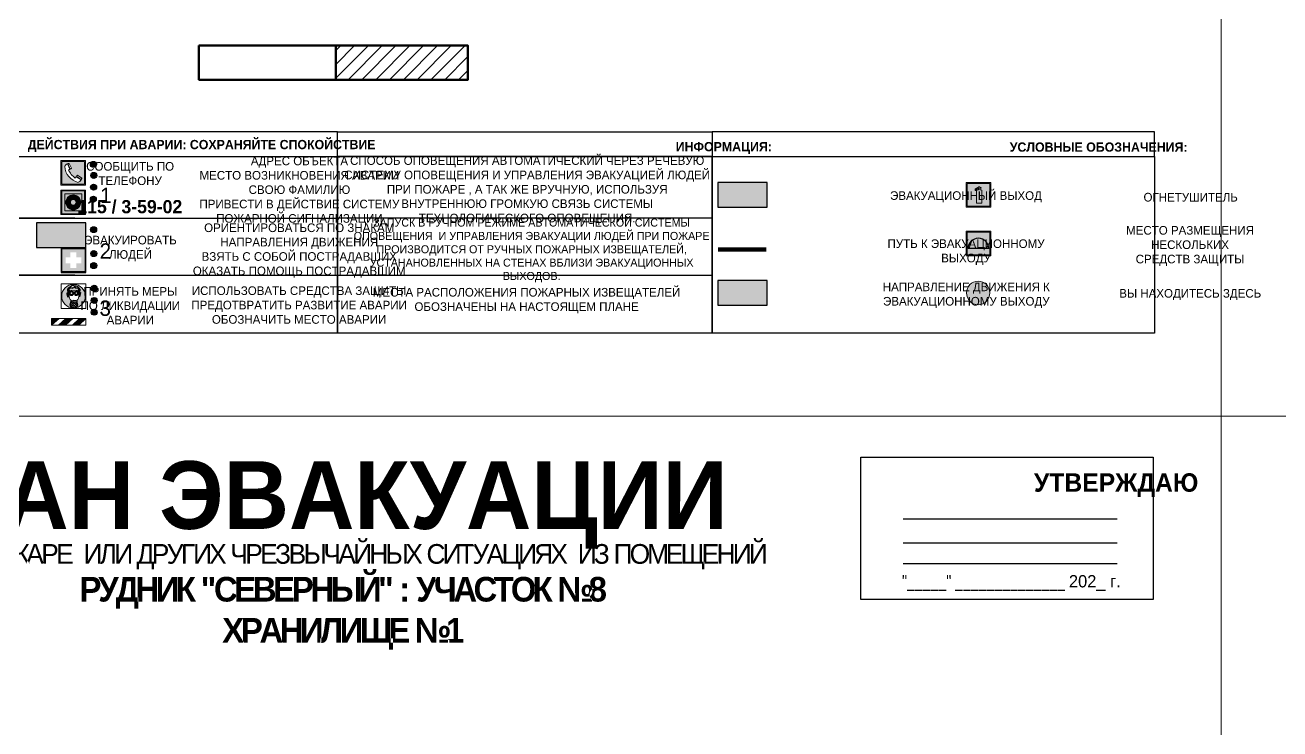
# Model space of a CAD drawing. Header units: millimetres. Extents: x 13114 to 67229, y 22859 to 38520.
# Drawn here: x 17329.4 to 17737.2, y 35847.8 to 36076.3 of the extents above; entities that cross this region are included whole.
import ezdxf

# ---------------------------------------------------------------- set-up
doc = ezdxf.new("R2010")
doc.units = ezdxf.units.MM
doc.layers.add('План_Штампы', color=7, linetype='Continuous')
doc.styles.add('обычный', font='arial.ttf')

# ---------------------------------------------------------------- blocks, each defined once
blk = doc.blocks.new('A$C38D26F80')
h = blk.add_hatch(color=5)
h.dxf.hatch_style = 1
h.paths.add_polyline_path([(-8.77, -4.48, 1), (-0.19, -4.48, 1)])
h.paths.add_polyline_path([(-6.75, -3.58), (-6.75, -3.31), (-6.62, -3.22), (-6.5, -3.22), (-6.42, -3.3), (-6.39, -3.28), (-6.59, -2.23), (-6.59, -2.01), (-6.38, -1.58), (-4.76, -0.4), (-4.13, -0.79, -0.362848), (-2.1, -2.1, -0.201049), (-2.17, -2.48, 0.085434), (-2.26, -3.13), (-1.9, -3.16), (-2.25, -4.7), (-2.4, -4.59), (-2.43, -4.34), (-2.36, -4.34), (-2.14, -3.34), (-2.47, -3.42), (-2.58, -1.95), (-2.77, -1.58), (-3.58, -1.52), (-3.92, -1.26), (-5.05, -1.73), (-4.87, -1.39), (-5.41, -1.6), (-5.41, -1.46), (-6.13, -1.87), (-6.18, -3.5), (-6.56, -3.47), (-6.37, -4.59), (-6.16, -4.43), (-6.16, -4.66), (-6.36, -4.79), (-6.37, -4.8), (-6.51, -4.76)], flags=16)
h.paths.add_polyline_path([(-6.51, -4.76), (-6.36, -4.79), (-6.37, -4.8)], flags=0)
h.paths.add_polyline_path([(-5.92, -2.34, 0.089508), (-2.67, -2.35), (-2.48, -3.88, -0.268602), (-3.4, -6.18, 0.262449), (-5.2, -6.18, -0.268602), (-6.11, -3.88)], flags=16)
edge = h.paths.add_edge_path(flags=16)
edge.add_ellipse((-5.19, -3.41), major_axis=(0, 0.842), ratio=0.848992, start_angle=0, end_angle=360)
edge = h.paths.add_edge_path(flags=0)
edge.add_ellipse((-5.19, -3.39), major_axis=(0, 0.665), ratio=0.853798, start_angle=0, end_angle=360)
edge = h.paths.add_edge_path(flags=0)
edge.add_ellipse((-5.19, -3.4), major_axis=(0, 0.528), ratio=0.864094, start_angle=0, end_angle=360)
edge = h.paths.add_edge_path(flags=16)
edge.add_ellipse((-3.47, -3.4), major_axis=(0, 0.842), ratio=0.848992, start_angle=0, end_angle=360)
h.paths.add_polyline_path([(-3.13, -6.45), (-3.13, -6.84, 0.383174), (-5.57, -6.85), (-5.57, -6.49, -0.369952)], flags=16)
edge = h.paths.add_edge_path(flags=0)
edge.add_ellipse((-3.47, -3.39), major_axis=(0, 0.665), ratio=0.853798, start_angle=0, end_angle=360)
edge = h.paths.add_edge_path(flags=0)
edge.add_ellipse((-3.47, -3.4), major_axis=(0, 0.528), ratio=0.864094, start_angle=0, end_angle=360)
edge = h.paths.add_edge_path(flags=16)
edge.add_ellipse((-4.34, -7.57), major_axis=(-1.48, 0), ratio=0.744955, start_angle=0, end_angle=360)
h.paths.add_polyline_path([(-5.01, -6.85, -1), (-5.15, -6.85, -1)], flags=0)
h.paths.add_polyline_path([(-5.33, -7.14, -1), (-5.47, -7.14, -1)], flags=0)
h.paths.add_polyline_path([(-4.61, -6.71, -1), (-4.74, -6.71, -1)], flags=16)
h.paths.add_polyline_path([(-5.43, -7.51, -1), (-5.57, -7.51, -1)], flags=0)
h.paths.add_polyline_path([(-4.26, -6.67, -1), (-4.4, -6.67, -1)], flags=16)
h.paths.add_polyline_path([(-4.74, -7.14, -1), (-4.88, -7.14, -1)], flags=0)
h.paths.add_polyline_path([(-4.93, -7.43, -1), (-5.07, -7.43, -1)], flags=0)
h.paths.add_polyline_path([(-4.41, -7.07, -1), (-4.54, -7.07, -1)], flags=0)
h.paths.add_polyline_path([(-5.33, -7.87, -1), (-5.46, -7.87, -1)], flags=0)
h.paths.add_polyline_path([(-3.8, -6.71, -1), (-3.94, -6.71, -1)], flags=16)
h.paths.add_polyline_path([(-4.85, -7.78, -1), (-4.98, -7.78, -1)], flags=0)
h.paths.add_polyline_path([(-3.96, -7.14, -1), (-4.1, -7.14, -1)], flags=0)
h.paths.add_polyline_path([(-4.33, -7.53, -1), (-4.47, -7.53, -1)], flags=0)
h.paths.add_polyline_path([(-5.09, -8.12, -1), (-5.23, -8.12, -1)], flags=0)
h.paths.add_polyline_path([(-3.5, -6.94, -1), (-3.64, -6.94, -1)], flags=0)
h.paths.add_polyline_path([(-4.54, -7.97, -1), (-4.68, -7.97, -1)], flags=0)
h.paths.add_polyline_path([(-3.66, -7.39, -1), (-3.8, -7.39, -1)], flags=0)
h.paths.add_polyline_path([(-4.73, -8.35, -1), (-4.86, -8.35, -1)], flags=0)
h.paths.add_polyline_path([(-4.09, -7.96, -1), (-4.23, -7.96, -1)], flags=0)
h.paths.add_polyline_path([(-3.77, -7.74, -1), (-3.91, -7.74, -1)], flags=0)
h.paths.add_polyline_path([(-3.22, -7.27, -1), (-3.35, -7.27, -1)], flags=0)
h.paths.add_polyline_path([(-4.34, -8.4, -1), (-4.47, -8.4, -1)], flags=0)
h.paths.add_polyline_path([(-3.16, -7.61, -1), (-3.3, -7.61, -1)], flags=0)
h.paths.add_polyline_path([(-3.9, -8.35, -1), (-4.04, -8.35, -1)], flags=0)
h.paths.add_polyline_path([(-3.32, -7.91, -1), (-3.46, -7.91, -1)], flags=0)
h.paths.add_polyline_path([(-3.55, -8.23, -1), (-3.69, -8.23, -1)], flags=0)
at = {"color": 5, "lineweight": 5}
for p, q in [((-4.48, 0), (-8.96, 0)), ((-8.96, 0), (-8.96, -4.48)), ((-4.48, 0), (0, 0)), ((0, 0), (0, -4.48)), ((-8.96, -8.96), (-8.96, -4.48)), ((-6.75, -3.31), (-6.62, -3.22)), ((-6.75, -3.58), (-6.75, -3.31)), ((-6.51, -4.76), (-6.75, -3.58)), ((-6.62, -3.22), (-6.5, -3.22)), ((-6.59, -2.01), (-6.38, -1.58)), ((-6.59, -2.23), (-6.59, -2.01)), ((-6.39, -3.28), (-6.59, -2.23)), ((-6.18, -3.5), (-6.56, -3.47)), ((-6.56, -3.47), (-6.37, -4.59)), ((-6.5, -3.22), (-6.42, -3.3)), ((-6.42, -3.3), (-6.39, -3.28)), ((-6.38, -1.58), (-4.76, -0.4)), ((-6.37, -4.59), (-6.16, -4.43)), ((-6.13, -1.87), (-6.18, -3.5)), ((-6.16, -4.43), (-6.16, -4.66)), ((-5.41, -1.46), (-6.13, -1.87)), ((-5.92, -2.34), (-6.11, -3.88)), ((-4.87, -1.39), (-5.41, -1.6)), ((-5.41, -1.6), (-5.41, -1.46)), ((-3.92, -1.26), (-5.05, -1.73)), ((-5.05, -1.73), (-4.87, -1.39)), ((-4.76, -0.4), (-4.13, -0.79)), ((-3.58, -1.52), (-3.92, -1.26)), ((-2.77, -1.58), (-3.58, -1.52)), ((-2.58, -1.95), (-2.77, -1.58)), ((-2.67, -2.34), (-2.48, -3.88)), ((-2.47, -3.42), (-2.58, -1.95)), ((-2.14, -3.34), (-2.47, -3.42)), ((-2.43, -4.34), (-2.4, -4.59)), ((-2.43, -4.34), (-2.36, -4.34)), ((-2.36, -4.34), (-2.14, -3.34)), ((-1.9, -3.16), (-2.26, -3.13)), ((-2.25, -4.7), (-1.9, -3.16)), ((0, -8.96), (0, -4.48)), ((-4.48, -8.96), (-8.96, -8.96)), ((-6.37, -4.8), (-6.51, -4.76)), ((-6.16, -4.66), (-6.37, -4.8)), ((-5.57, -6.49), (-5.57, -6.85)), ((-4.48, -8.96), (0, -8.96)), ((-3.13, -6.45), (-3.13, -6.84)), ((-2.4, -4.59), (-2.25, -4.7))]:
    blk.add_line(p, q, dxfattribs=at)
at = {"color": 5}
for p, q in [((-6.75, -3.31), (-6.62, -3.22)), ((-6.75, -3.58), (-6.75, -3.31)), ((-6.51, -4.76), (-6.75, -3.58)), ((-6.62, -3.22), (-6.5, -3.22)), ((-6.59, -2.01), (-6.38, -1.58)), ((-6.59, -2.23), (-6.59, -2.01)), ((-6.39, -3.28), (-6.59, -2.23)), ((-6.18, -3.5), (-6.56, -3.47)), ((-6.56, -3.47), (-6.37, -4.59)), ((-6.5, -3.22), (-6.42, -3.3)), ((-6.42, -3.3), (-6.39, -3.28)), ((-6.38, -1.58), (-4.76, -0.4)), ((-6.37, -4.59), (-6.16, -4.43)), ((-6.13, -1.87), (-6.18, -3.5)), ((-6.16, -4.43), (-6.16, -4.66)), ((-5.41, -1.46), (-6.13, -1.87)), ((-4.87, -1.39), (-5.41, -1.6)), ((-5.41, -1.6), (-5.41, -1.46)), ((-3.92, -1.26), (-5.05, -1.73)), ((-5.05, -1.73), (-4.87, -1.39)), ((-4.76, -0.4), (-4.13, -0.79)), ((-3.58, -1.52), (-3.92, -1.26)), ((-2.77, -1.58), (-3.58, -1.52)), ((-2.58, -1.95), (-2.77, -1.58)), ((-2.47, -3.42), (-2.58, -1.95)), ((-2.14, -3.34), (-2.47, -3.42)), ((-2.4, -4.59), (-2.43, -4.34)), ((-2.43, -4.34), (-2.36, -4.34)), ((-2.36, -4.34), (-2.14, -3.34)), ((-2.26, -3.13), (-1.9, -3.16)), ((-1.9, -3.16), (-2.25, -4.7)), ((-6.37, -4.8), (-6.51, -4.76)), ((-6.36, -4.79), (-6.51, -4.76)), ((-6.16, -4.66), (-6.37, -4.8)), ((-6.16, -4.66), (-6.36, -4.79)), ((-2.25, -4.7), (-2.4, -4.59))]:
    blk.add_line(p, q, dxfattribs=at)
at = {"color": 5, "lineweight": 5}
for centre, radius in [((-4.48, -4.48), 4.29), ((-5.5, -7.51), 0.0678), ((-5.4, -7.14), 0.0678), ((-5.4, -7.87), 0.0678), ((-5.16, -8.12), 0.0678), ((-5.08, -6.85), 0.0678), ((-5, -7.43), 0.0678), ((-4.91, -7.78), 0.0678), ((-4.81, -7.14), 0.0678), ((-4.79, -8.35), 0.0678), ((-4.67, -6.71), 0.0678), ((-4.61, -7.97), 0.0678), ((-4.47, -7.07), 0.0678), ((-4.4, -7.53), 0.0678), ((-4.4, -8.4), 0.0678), ((-4.33, -6.67), 0.0678), ((-4.16, -7.96), 0.0678), ((-4.03, -7.14), 0.0678), ((-3.97, -8.35), 0.0678), ((-3.87, -6.71), 0.0678), ((-3.84, -7.74), 0.0678), ((-3.73, -7.39), 0.0678), ((-3.62, -8.23), 0.0678), ((-3.57, -6.94), 0.0678), ((-3.39, -7.91), 0.0678), ((-3.28, -7.27), 0.0678), ((-3.23, -7.61), 0.0678)]:
    blk.add_circle(centre, radius, dxfattribs=at)
for centre, radius, start, end in [((-3.66, -4.24), 2.47, 171.573, 231.7124), ((-4.28, 6.66), 9.15, 259.6987, 280.1569), ((-4.93, -4.24), 2.47, 308.2876, 8.427), ((-0.47, -3.05), 1.79, 161.5846, 182.4584), ((-2.6, -2.2), 0.513, 326.4781, 11.7739), ((-4.33, -7.88), 1.87, 50.358, 131.5662), ((-4.34, -8.2), 1.82, 48.4943, 132.3565), ((-4.3, -7.78), 1.83, 60.5889, 119.4111)]:
    blk.add_arc(centre, radius, start, end, dxfattribs=at)
at = {"color": 5}
for centre, radius, start, end in [((-3.89, -2.66), 1.88, 17.387, 97.1599), ((-0.35, -3.07), 1.91, 162.2553, 181.7878), ((-2.6, -2.2), 0.511, 326.3906, 11.8614)]:
    blk.add_arc(centre, radius, start, end, dxfattribs=at)
at = {"color": 5, "lineweight": 5}
for centre, major_axis, ratio in [((-5.19, -3.41), (0, 0.842), 0.848992), ((-5.19, -3.39), (0, 0.665), 0.853798), ((-5.19, -3.4), (0, 0.528), 0.864094), ((-3.47, -3.4), (0, 0.842), 0.848992), ((-3.47, -3.39), (0, 0.665), 0.853798), ((-3.47, -3.4), (0, 0.528), 0.864094), ((-4.34, -7.57), (-1.48, 0), 0.744955)]:
    blk.add_ellipse(centre, major_axis=major_axis, ratio=ratio, dxfattribs=at)
blk = doc.blocks.new('A$C47DD6509')
at = {"lineweight": 5}
for points in [[(-8.69, 0), (-11.19, 0), (-11.19, -2.22)], [(-4.22, 0), (-6.45, 0), (-8.91, -2.22), (-6.61, -2.22)], [(0, 0), (-2.09, 0), (-4.36, -2.22), (-2.29, -2.22)]]:
    blk.add_hatch(color=242, dxfattribs=at).paths.add_polyline_path(points)
at = {"color": 242, "lineweight": 5}
for p, q in [((-11.19, -2.22), (-8.69, 0)), ((-11.19, -2.22), (-11.19, 0)), ((-11.19, 0), (-8.69, 0)), ((-11.19, 0), (0, 0)), ((-8.91, -2.22), (-6.45, 0)), ((-6.61, -2.22), (-4.22, 0)), ((-4.36, -2.22), (-2.09, 0)), ((-2.29, -2.22), (0, 0)), ((0, 0), (0, -2.22)), ((0, -2.22), (-11.19, -2.22))]:
    blk.add_line(p, q, dxfattribs=at)
blk = doc.blocks.new('A$C32E8229D')
at = {"true_color": 0xffffff}
blk.add_hatch(color=7, dxfattribs=at).paths.add_polyline_path([(0, 0), (0, -8), (16, -8), (16, 0)])
h = blk.add_hatch(color=126)
h.paths.add_polyline_path([(0.2, -0.2), (15.8, -0.2), (15.8, -7.8), (0.2, -7.8)])
h.paths.add_polyline_path([(13.49, -2.05), (12.08, -2.05), (11.37, -2.63, 0.162397), (11.29, -2.84), (11.29, -3.63), (10.35, -3.63), (10.35, -4.05), (11.68, -4.05), (11.68, -3.48), (12.26, -4.28), (11.29, -5.1), (11.29, -6.78), (11.85, -6.78), (11.85, -5.44), (12.8, -4.64), (12.8, -5.94), (14.46, -5.94), (14.46, -5.39), (13.45, -5.39), (13.45, -3.97), (12.46, -2.59), (13.15, -2.59), (13.69, -3.34), (14.18, -3)], flags=16)
h.paths.add_polyline_path([(10.74, -1.82, 1), (11.8, -1.82, 1)], flags=16)
h.paths.add_polyline_path([(9.39, -3.59), (5.99, -3.59), (6.56, -3.03), (5.91, -3.03), (5.1, -3.83), (5.91, -4.64), (6.56, -4.64), (5.99, -4.09), (9.39, -4.09)], flags=16)
h.paths.add_polyline_path([(4.29, -1.08), (1.72, -1.08), (1.72, -6.6), (4.29, -6.6)], flags=16)
at = {"color": 126}
blk.add_lwpolyline([(16, -8), (0, -8), (0, 0), (16, 0)], close=True, dxfattribs=at)
blk = doc.blocks.new('A$C18900ED3')
h = blk.add_hatch(color=126)
h.paths.add_polyline_path([(-0.18, -0.18), (-7.02, -0.18), (-7.02, -7.02), (-0.18, -7.02)])
h.paths.add_polyline_path([(-5.89, -4.46), (-5.89, -2.77), (-4.46, -2.77), (-4.46, -1.31), (-2.77, -1.31), (-2.77, -2.77), (-1.33, -2.77), (-1.33, -4.46), (-2.77, -4.46), (-2.77, -5.89), (-4.46, -5.89), (-4.46, -4.46)], flags=16)
at = {"color": 126}
for p, q in [((-7.2, 0), (-7.2, -7.2)), ((0, 0), (-7.2, 0)), ((0, -7.2), (0, 0)), ((-7.02, -7.02), (-7.02, -0.18)), ((-7.02, -0.18), (-0.18, -0.18)), ((-0.18, -0.18), (-0.18, -7.02)), ((-7.2, -7.2), (0, -7.2)), ((-0.18, -7.02), (-7.02, -7.02))]:
    blk.add_line(p, q, dxfattribs=at)
blk = doc.blocks.new('A$C456E1F9C')
at = {"lineweight": 5}
h = blk.add_hatch(color=242, dxfattribs=at)
h.paths.add_polyline_path([(0.51, -1.47), (0.51, -13.26), (12.29, -13.26), (12.29, -1.47)])
h.paths.add_polyline_path([(5.42, -4.95, -0.254479), (4.78, -5.4), (3.52, -2.53, -0.209735), (4.23, -2.4)], flags=16)
h.paths.add_polyline_path([(8.53, -8.6), (10.87, -10.17), (10.54, -10.76), (8.03, -9.13, -0.192251)], flags=16)
h.paths.add_polyline_path([(4.61, -5.49, 0.005518), (3.87, -5.72, 0.128647), (7.49, -10.01, 0.00809), (7.83, -9.33), (10.47, -10.97, -0.16736), (8.99, -12.25, -0.327862), (1.95, -3.95, -0.166952), (3.36, -2.62)], flags=16)
at = {"color": 242, "lineweight": 5}
for p, q in [((0, -13.77), (0, -0.97)), ((12.8, -0.97), (0, -0.97)), ((4.61, -5.49), (3.36, -2.62)), ((3.52, -2.53), (4.78, -5.4)), ((4.23, -2.4), (5.42, -4.95)), ((12.8, -13.77), (12.8, -0.97)), ((7.83, -9.33), (10.47, -10.97)), ((8.03, -9.13), (10.54, -10.76)), ((10.81, -10.12), (8.53, -8.6)), ((10.54, -10.76), (10.8, -10.3)), ((10.8, -10.3), (10.81, -10.12)), ((0, -13.77), (12.8, -13.77))]:
    blk.add_line(p, q, dxfattribs=at)
blk.add_lwpolyline([(0.51, -1.47), (12.29, -1.47), (12.29, -13.26), (0.51, -13.26)], close=True, dxfattribs=at)
for centre, radius, start, end in [((4.59, -5.34), 2.99, 114.28453, 152.19739), ((11.12, -3.31), 9.19, 183.99153, 256.60086), ((4.02, -3.27), 0.891, 76.32839, 123.70924), ((14.98, -39.1), 35.17, 107.14873, 108.41345), ((13.86, -0.94), 11.08, 205.55365, 234.87622), ((4.68, -4.59), 0.824, 276.9621, 334.07228), ((-13.31, 0.8), 23.44, 332.54871, 334.40268), ((8.94, -9.5), 0.989, 114.40924, 157.93883), ((7.87, -9.46), 3, 291.92908, 329.9329)]:
    blk.add_arc(centre, radius, start, end, dxfattribs=at)
blk = doc.blocks.new('A$C54414219')
at = {"true_color": 0xffffff}
h = blk.add_hatch(color=7, dxfattribs=at)
h.paths.add_polyline_path([(2.39, -9.45), (2.39, -18.3), (11.23, -18.3), (11.23, -9.45)], flags=0)
h.paths.add_polyline_path([(10.71, -13.87, -1), (2.92, -13.87, -1)], flags=0)
h.paths.add_polyline_path([(8.3, -13.87, -1), (5.33, -13.87, -1)], flags=0)
h.paths.add_polyline_path([(0.41, -7.47), (0.41, -20.27), (13.21, -20.27), (13.21, -7.47)])
h.paths.add_polyline_path([(0.92, -19.77), (12.71, -19.77), (12.71, -7.98), (0.92, -7.98)], flags=16)
h.paths.add_polyline_path([(11.23, -9.45), (11.23, -18.3), (2.39, -18.3), (2.39, -9.45)], flags=0)
at = {"lineweight": 5}
h = blk.add_hatch(color=242, dxfattribs=at)
h.paths.add_polyline_path([(12.71, -7.98), (0.92, -7.98), (0.92, -19.77), (12.71, -19.77)])
h.paths.add_polyline_path([(11.23, -18.3), (2.39, -18.3), (2.39, -9.45), (11.23, -9.45)], flags=16)
h.paths.add_polyline_path([(10.71, -13.87, -1), (2.92, -13.87, -1)], flags=0)
h.paths.add_polyline_path([(8.3, -13.87, -1), (5.33, -13.87, -1)], flags=0)
at = {"true_color": 0xffffff}
h = blk.add_hatch(color=7, dxfattribs=at)
h.paths.add_polyline_path([(2.39, -9.45), (2.39, -18.3), (11.23, -18.3), (11.23, -9.45)])
h.paths.add_polyline_path([(10.71, -13.87, -1), (2.92, -13.87, -1)], flags=16)
h.paths.add_polyline_path([(8.3, -13.87, -1), (5.33, -13.87, -1)], flags=0)
at = {"lineweight": 5}
h = blk.add_hatch(color=242, dxfattribs=at)
h.paths.add_polyline_path([(2.92, -13.87, 1), (10.71, -13.87, 1)])
h.paths.add_polyline_path([(8.3, -13.87, -1), (5.33, -13.87, -1)], flags=16)
at = {"color": 242, "lineweight": 5}
for p, q in [((0.41, -20.27), (0.41, -7.47)), ((0.41, -7.47), (13.21, -7.47)), ((0.41, -7.47), (13.21, -7.47)), ((13.21, -20.27), (13.21, -7.47)), ((0.41, -20.27), (13.21, -20.27))]:
    blk.add_line(p, q, dxfattribs=at)
for points in [[(0.92, -7.98), (12.71, -7.98), (12.71, -19.77), (0.92, -19.77)], [(2.39, -9.45), (11.23, -9.45), (11.23, -18.3), (2.39, -18.3)]]:
    blk.add_lwpolyline(points, close=True, dxfattribs=at)
for radius in [3.89, 1.49]:
    blk.add_circle((6.81, -13.87), radius, dxfattribs=at)
blk = doc.blocks.new('A$C1E1F2D43')
at = {"true_color": 0xffffff}
blk.add_hatch(color=7, dxfattribs=at).paths.add_polyline_path([(8, 0), (0, 0), (0, -8), (8, -8)])
h = blk.add_hatch(color=242)
h.paths.add_polyline_path([(0.32, -0.32), (0.32, -7.68), (7.68, -7.68), (7.68, -0.32)])
h.paths.add_polyline_path([(7.35, -5.71), (0.65, -5.71, -1)], flags=16)
at = {"color": 242, "lineweight": 5}
for p, q in [((0, 0), (8, 0)), ((0, -8), (0, 0)), ((0, 0), (8, 0)), ((8, -8), (8, 0)), ((0, -8), (8, -8))]:
    blk.add_line(p, q, dxfattribs=at)
at = {"color": 242}
blk.add_line((7.35, -5.71), (0.65, -5.71), dxfattribs=at)
at = {"color": 242, "lineweight": 5}
blk.add_lwpolyline([(0.32, -0.32), (7.68, -0.32), (7.68, -7.68), (0.32, -7.68)], close=True, dxfattribs=at)
at = {"color": 242}
blk.add_arc((4, -5.71), 3.35, 0, 180, dxfattribs=at)
blk = doc.blocks.new('A$C7B8C2D5B')
at = {"lineweight": 0}
h = blk.add_hatch(color=5, dxfattribs=at)
h.dxf.hatch_style = 1
h.paths.add_polyline_path([(1.4, -3.02, 1), (-2.11, -3.02, 1)])
at = {"color": 5, "lineweight": 0}
blk.add_circle((-0.36, -3.02), 1.75, dxfattribs=at)
blk = doc.blocks.new('A$C7B4425F7')
at = {"true_color": 0xffffff}
blk.add_hatch(color=7, dxfattribs=at).paths.add_polyline_path([(0, 0), (-16, 0), (-16, -8), (0, -8)])
h = blk.add_hatch(color=126)
h.paths.add_polyline_path([(-0.2, -0.2), (-15.8, -0.2), (-15.8, -7.8), (-0.2, -7.8)])
h.paths.add_polyline_path([(-11.76, -2.03), (-11.76, -3.66), (-11.17, -3.66, -0.568275), (-11.17, -6.18), (-12.58, -6.18), (-12.58, -2.03)], flags=16)
h.paths.add_polyline_path([(-13.33, -4.12, -0.495768), (-13.59, -6.18), (-15.03, -6.18), (-15.03, -2.03), (-13.59, -2.03, -0.487973)], flags=16)
h.paths.add_polyline_path([(-10.25, -2.03), (-9.48, -2.03), (-9.48, -6.18), (-10.25, -6.18)], flags=16)
h.paths.add_polyline_path([(-13.84, -3.69), (-14.24, -3.69), (-14.24, -3.03), (-13.9, -3.03, -0.692621)], flags=0)
h.paths.add_polyline_path([(-9.15, -2.03), (-8.4, -2.03), (-8.04, -3.07), (-7.68, -2.03), (-6.93, -2.03), (-7.64, -4.1), (-6.93, -6.18), (-7.68, -6.18), (-8.04, -5.14), (-8.4, -6.18), (-9.15, -6.18), (-8.44, -4.1)], flags=16)
h.paths.add_polyline_path([(-11.76, -4.46), (-11.42, -4.46, -0.692621), (-11.36, -5.12), (-11.76, -5.12)], flags=0)
h.paths.add_polyline_path([(-13.9, -5.2), (-14.24, -5.2), (-14.24, -4.55), (-13.84, -4.55, -0.708038)], flags=0)
edge = h.paths.add_edge_path(flags=16)
edge.add_ellipse((-5.51, -4.08), major_axis=(0, 2.05), ratio=0.586184, start_angle=0, end_angle=360)
edge = h.paths.add_edge_path(flags=0)
edge.add_ellipse((-5.51, -4.08), major_axis=(0, 1.14), ratio=0.454828, start_angle=0, end_angle=360)
h.paths.add_polyline_path([(-4.13, -4.96, 0.377264), (-3.48, -4.52, 0.0555), (-3.16, -2.03), (-1.66, -2.03), (-1.66, -4.96), (-0.96, -4.96), (-0.96, -7.01), (-1.75, -7.01), (-1.75, -6.18), (-3.3, -6.18), (-3.3, -7.02), (-4.13, -7.02)], flags=16)
h.paths.add_polyline_path([(-2.73, -2.91), (-2.28, -2.91), (-2.28, -4.96), (-3.05, -4.96, 0.079136)], flags=0)
at = {"color": 126}
blk.add_lwpolyline([(-16, -8), (0, -8), (0, 0), (-16, 0)], close=True, dxfattribs=at)
blk = doc.blocks.new('A$C3AD82952')
at = {"true_color": 0xf5f5ff}
h = blk.add_hatch(color=7, dxfattribs=at)
h.dxf.hatch_style = 1
h.paths.add_polyline_path([(8.21, 8.73, 0.414214), (7.89, 9.05), (7.22, 9.05), (7.22, 9.92), (7.59, 9.92, 1), (7.57, 10.36), (7.22, 10.36), (7.22, 10.6), (6.43, 10.6), (6.43, 10.36), (6.01, 10.36), (4.74, 9.59), (4.74, 8.69), (4.98, 8.73), (4.98, 9.26), (6.12, 9.91), (6.43, 9.91), (6.43, 9.05), (5.76, 9.05, 0.414214), (5.44, 8.73), (5.44, 2.2), (8.21, 2.2)], flags=0)
h.paths.add_polyline_path([(12.8, 12.8), (0, 12.8), (0, 0), (12.8, 0)])
h.paths.add_polyline_path([(0.51, 12.29), (12.29, 12.29), (12.29, 0.51), (0.51, 0.51)], flags=16)
h.paths.add_polyline_path([(4.74, 9.59), (6.01, 10.36), (6.43, 10.36), (6.43, 10.6), (7.22, 10.6), (7.22, 10.36), (7.59, 10.36, -0.94586), (7.59, 9.92), (7.22, 9.92), (7.22, 9.05), (7.89, 9.05, -0.414214), (8.21, 8.73), (8.21, 2.2), (5.44, 2.2), (5.44, 8.73, -0.414214), (5.76, 9.05), (6.43, 9.05), (6.43, 9.91), (6.12, 9.91), (4.98, 9.26), (4.98, 8.73), (4.74, 8.69)], flags=0)
h = blk.add_hatch(color=242)
h.dxf.hatch_style = 1
h.paths.add_polyline_path([(12.29, 12.29), (0.51, 12.29), (0.51, 0.51), (12.29, 0.51)])
h.paths.add_polyline_path([(4.74, 8.69), (4.74, 9.59), (6.01, 10.36), (6.43, 10.36), (6.43, 10.6), (7.22, 10.6), (7.22, 10.36), (7.59, 10.36, -0.94586), (7.59, 9.92), (7.22, 9.92), (7.22, 9.05), (7.89, 9.05, -0.414214), (8.21, 8.73), (8.21, 2.2), (5.44, 2.2), (5.44, 8.73, -0.414214), (5.76, 9.05), (6.43, 9.05), (6.43, 9.91), (6.12, 9.91), (4.98, 9.26), (4.98, 8.73)], flags=16)
h = blk.add_hatch(color=7, dxfattribs=at)
h.dxf.hatch_style = 1
h.paths.add_polyline_path([(8.21, 8.73, 0.414214), (7.89, 9.05), (7.22, 9.05), (7.22, 9.92), (7.59, 9.92, 1), (7.57, 10.36), (7.22, 10.36), (7.22, 10.6), (6.43, 10.6), (6.43, 10.36), (6.01, 10.36), (4.74, 9.59), (4.74, 8.69), (4.98, 8.73), (4.98, 9.26), (6.12, 9.91), (6.43, 9.91), (6.43, 9.05), (5.76, 9.05, 0.414214), (5.44, 8.73), (5.44, 2.2), (8.21, 2.2)])
at = {"color": 242, "lineweight": 5}
for p, q in [((0, 0), (0, 12.8)), ((0, 12.8), (12.8, 12.8)), ((6.01, 10.36), (4.74, 9.59)), ((4.74, 9.59), (4.74, 8.69)), ((4.74, 8.69), (4.98, 8.73)), ((4.98, 9.26), (6.12, 9.91)), ((4.98, 8.73), (4.98, 9.26)), ((5.44, 2.2), (5.44, 8.73)), ((5.76, 9.05), (6.43, 9.05)), ((6.01, 10.36), (6.43, 10.36)), ((6.12, 9.91), (6.43, 9.91)), ((7.22, 10.6), (6.43, 10.6)), ((6.43, 10.6), (6.43, 10.36)), ((6.43, 9.91), (6.43, 9.05)), ((7.22, 10.36), (7.22, 10.6)), ((7.59, 10.36), (7.22, 10.36)), ((7.22, 9.05), (7.22, 9.92)), ((7.59, 9.92), (7.22, 9.92)), ((7.89, 9.05), (7.22, 9.05)), ((8.21, 2.2), (8.21, 8.73)), ((12.8, 0), (12.8, 12.8)), ((0, 0), (12.8, 0)), ((5.44, 2.2), (8.21, 2.2))]:
    blk.add_line(p, q, dxfattribs=at)
blk.add_lwpolyline([(0.51, 12.29), (12.29, 12.29), (12.29, 0.51), (0.51, 0.51)], close=True, dxfattribs=at)
for centre, radius, start, end in [((5.76, 8.73), 0.32, 90, 180), ((7.58, 10.14), 0.223, 273.18746, 86.81254), ((7.89, 8.73), 0.32, 0, 90)]:
    blk.add_arc(centre, radius, start, end, dxfattribs=at)

msp = doc.modelspace()

# ---------------------------------------------------------------- hatches: boundary and pattern name
h = msp.add_hatch()
h.set_pattern_fill('ANSI31', color=256)
h.set_pattern_definition([(45, (-12491.1226, 24502.1856), (-2.24506403, 2.24506403), [])])
h.paths.add_polyline_path([(17430.36, 36069.65), (17430.36, 36058.57), (17473.33, 36058.57), (17473.33, 36069.65)])
at = {"lineweight": 0}
h = msp.add_hatch(color=256, dxfattribs=at)
h.dxf.hatch_style = 1
h.paths.add_polyline_path([(17350.67, 36031.08, 1), (17352.6, 36031.08, 1)])
h = msp.add_hatch(color=256, dxfattribs=at)
h.dxf.hatch_style = 1
h.paths.add_polyline_path([(17350.77, 36027.49, 1), (17352.7, 36027.49, 1)])
h = msp.add_hatch(color=256, dxfattribs=at)
h.dxf.hatch_style = 1
h.paths.add_polyline_path([(17350.73, 36023.68, 1), (17352.66, 36023.68, 1)])
h = msp.add_hatch(color=256, dxfattribs=at)
h.dxf.hatch_style = 1
h.paths.add_polyline_path([(17350.65, 36019.75, 1), (17352.58, 36019.75, 1)])
h = msp.add_hatch(color=256, dxfattribs=at)
h.dxf.hatch_style = 1
h.paths.add_polyline_path([(17350.73, 36009.87, 1), (17352.67, 36009.87, 1)])
h = msp.add_hatch(color=256, dxfattribs=at)
h.dxf.hatch_style = 1
h.paths.add_polyline_path([(17350.77, 36002.09, 1), (17352.71, 36002.09, 1)])
h = msp.add_hatch(color=256, dxfattribs=at)
h.dxf.hatch_style = 1
h.paths.add_polyline_path([(17350.77, 35998.19, 1), (17352.7, 35998.19, 1)])
h = msp.add_hatch(color=256, dxfattribs=at)
h.dxf.hatch_style = 1
h.paths.add_polyline_path([(17350.92, 35990.83, 1), (17352.86, 35990.83, 1)])
h = msp.add_hatch(color=256, dxfattribs=at)
h.dxf.hatch_style = 1
h.paths.add_polyline_path([(17350.92, 35986.89, 1), (17352.85, 35986.89, 1)])
h = msp.add_hatch(color=256, dxfattribs=at)
h.dxf.hatch_style = 1
h.paths.add_polyline_path([(17350.92, 35983.05, 1), (17352.85, 35983.05, 1)])

# ---------------------------------------------------------------- linework, layer by layer
at = {"color": 5, "lineweight": 0}
for points in [[(17118.06, 35949.27), (17718.06, 35949.27), (17718.06, 36344.27), (17118.06, 36344.27)], [(17718.06, 35949.27), (18318.06, 35949.27), (18318.06, 36344.27), (17718.06, 36344.27)], [(17118.06, 35554.27), (17718.06, 35554.27), (17718.06, 35949.27), (17118.06, 35949.27)], [(17718.06, 35554.27), (18318.06, 35554.27), (18318.06, 35949.27), (17718.06, 35949.27)]]:
    msp.add_lwpolyline(points, close=True, dxfattribs=at)
at = {"lineweight": 100}
msp.add_lwpolyline([(17385.89, 36069.65), (17473.33, 36069.65), (17473.33, 36058.57), (17385.89, 36058.57)], close=True, dxfattribs=at)
msp.add_lwpolyline([(17430.36, 36058.57), (17430.36, 36069.65)], dxfattribs=at)
for points in [[(17287.19, 36033.61), (17430.95, 36033.61), (17430.95, 36041.66), (17287.19, 36041.66)], [(17430.95, 36041.66), (17552.67, 36041.66), (17552.67, 35976.21), (17430.95, 35976.21)], [(17430.95, 36041.66), (17552.67, 36041.66), (17552.67, 36033.61), (17430.95, 36033.61)], [(17552.67, 36033.61), (17696.44, 36033.61), (17696.44, 36041.66), (17552.67, 36041.66)], [(17287.19, 36033.61), (17430.95, 36033.61), (17430.95, 35976.21), (17287.19, 35976.21)], [(17430.95, 36033.61), (17552.67, 36033.61), (17552.67, 36013.62), (17430.95, 36013.62)], [(17552.67, 36033.61), (17696.44, 36033.61), (17696.44, 35976.21), (17552.67, 35976.21)], [(17552.67, 36013.62), (17430.95, 36013.62), (17430.95, 35995.04), (17552.67, 35995.04)], [(17601, 35936.01), (17696, 35936.01), (17696, 35889.81), (17601, 35889.81)]]:
    msp.add_lwpolyline(points, close=True)
for points in [[(17345.6, 36013.62), (17287.19, 36013.62), (17430.95, 36013.62)], [(17345.6, 35995.04), (17287.19, 35995.04), (17430.95, 35995.04)], [(17614.75, 35915.97), (17684.28, 35915.97)], [(17614.75, 35908.21), (17684.28, 35908.21)], [(17614.75, 35901.42), (17684.28, 35901.42)]]:
    msp.add_lwpolyline(points)
at = {"color": 126, "lineweight": 80, "true_color": 0x008754, "const_width": 1.5}
msp.add_lwpolyline([(17570.33, 36003.42), (17554.53, 36003.42)], dxfattribs=at)
for centre in [(17351.63, 36031.08), (17351.74, 36027.49), (17351.7, 36023.68), (17351.61, 36019.75), (17351.7, 36009.87), (17351.74, 36002.09), (17351.73, 35998.19), (17351.89, 35990.83), (17351.89, 35986.89), (17351.89, 35983.05)]:
    msp.add_circle(centre, 0.966)

# ---------------------------------------------------------------- block references
for name, p, xscale, yscale, zscale in [('A$C456E1F9C', (17341.08, 36032.89), 0.625, 0.625, 0.625), ('A$C54414219', (17340.82, 36027.41), 0.625, 0.625, 0.625), ('A$C3AD82952', (17635.19, 36017.13), 0.625, 0.625, 0.625), ('A$C18900ED3', (17349.14, 36003.94), 1.111111111007631, 1.111111111007631, 1.111111111007631), ('A$C38D26F80', (17349.16, 35992.27), 0.8928571427240968, 0.8928571427240968, 0.8928571427240968), ('A$C7B8C2D5B', (17639.9, 35995.89), 2.177419353276491, 2.177419353276491, 2.177419353276491)]:
    msp.add_blockref(name, p, dxfattribs=dict(xscale=xscale, yscale=yscale, zscale=zscale))
at = {"xscale": -1}
msp.add_blockref('A$C32E8229D', (17349.14, 36012.09), dxfattribs=at)
at = {"color": 1}
msp.add_blockref('A$C1E1F2D43', (17635.19, 36009.42), dxfattribs=at)
at = {"color": 242, "true_color": 0xc1121c}
msp.add_blockref('A$C47DD6509', (17349.16, 35981.05), dxfattribs=at)
at = {"layer": 'План_Штампы'}
msp.add_blockref('A$C7B4425F7', (17570.53, 36025.13), dxfattribs=at)
at = {"layer": 'План_Штампы', "color": 126, "true_color": 0x008754, "xscale": -1}
msp.add_blockref('A$C32E8229D', (17570.53, 35993.37), dxfattribs=at)

# ---------------------------------------------------------------- texts
at = {"lineweight": 0, "style": 'обычный'}
for s, insert, char_height, width, attachment_point in [('{\\fProxima Nova Rg|b1|i0|c204|p2;ДЕЙСТВИЯ ПРИ АВАРИИ: СОХРАНЯЙТЕ СПОКОЙСТВИЕ\\H1.6644x; }', (17386.8, 36037.07), 3, 175.1736, 5), ('{\\fProxima Nova Rg|b1|i0|c204|p2;ИНФОРМАЦИЯ:\\H1.1997x; }', (17556.47, 36036.39), 3, 175.1736, 5), ('{\\fProxima Nova Rg|b0|i0|c204|p2;СПОСОБ ОПОВЕЩЕНИЯ АВТОМАТИЧЕСКИЙ ЧЕРЕЗ РЕЧЕВУЮ СИСТЕМУ ОПОВЕЩЕНИЯ И УПРАВЛЕНИЯ ЭВАКУАЦИЕЙ ЛЮДЕЙ ПРИ ПОЖАРЕ , А ТАК ЖЕ ВРУЧНУЮ, ИСПОЛЬЗУЯ ВНУТРЕННЮЮ ГРОМКУЮ СВЯЗЬ СИСТЕМЫ ТЕХНОЛОГИЧЕСКОГО ОПОВЕЩЕНИЯ.}', (17492.58, 36022.57), 2.8, 118.5618, 5), ('{\\fProxima Nova Rg|b1|i0|c204|p2;УСЛОВНЫЕ ОБОЗНАЧЕНИЯ:\\H1.1997x; }', (17678.26, 36036.67), 3, 175.1736, 5), ('{\\fProxima Nova Rg|b0|i0|c204|p2;СООБЩИТЬ ПО \\PТЕЛЕФОНУ}', (17363.57, 36028.07), 2.8, 126.6484, 5), ('\\pi-8.4,l8.4,t8.4;{\\fProxima Nova Rg|b0|i0|c204|p2;АДРЕС ОБЪЕКТА\\PМЕСТО ВОЗНИКНОВЕНИЯ АВАРИИ\\PСВОЮ ФАМИЛИЮ\\PПРИВЕСТИ В ДЕЙСТВИЕ СИСТЕМУ \\PПОЖАРНОЙ СИГНАЛИЗАЦИИ}', (17418.58, 36022.45), 2.8, 126.6484, 5), ('{\\fProxima Nova Rg|b0|i0|c204|p2;1\\H1.1667x; }', (17355.67, 36021), 5, 126.6484, 5), ('\\pi-8.4,l8.4,t8.4;{\\fProxima Nova Rg|b0|i0|c204|p2;ЭВАКУАЦИОННЫЙ ВЫХОД\\H1.6404x; }', (17635.16, 36020.53), 2.8, 126.6484, 5), ('{\\fProxima Nova Rg|b1|i0|c0|p2;\\H1.0714x;115 / 3-59-02\\H1.2822x; }', (17363.45, 36017.28), 4, 126.6484, 5), ('\\pi-8.4,l8.4,t8.4;{\\fProxima Nova Rg|b0|i0|c204|p2;ОГНЕТУШИТЕЛЬ\\H1.1997x; }', (17708.16, 36020.39), 2.8, 126.6484, 5), ('{\\fProxima Nova Rg|b0|i0|c204|p2;\\P\\pt7.8;ЗАПУСК В РУЧНОМ РЕЖИМЕ АВТОМАТИЧЕСКОЙ СИСТЕМЫ ОПОВЕЩЕНИЯ  И УПРАВЛЕНИЯ ЭВАКУАЦИИ ЛЮДЕЙ ПРИ ПОЖАРЕ ПРОИЗВОДИТСЯ ОТ РУЧНЫХ ПОЖАРНЫХ ИЗВЕЩАТЕЛЕЙ, УСТАНАНОВЛЕННЫХ НА СТЕНАХ ВБЛИЗИ ЭВАКУАЦИОННЫХ ВЫХОДОВ. }', (17494.02, 36005.29), 2.6, 121.7868, 5), ('\\pi-8.4,l8.4,t8.4;{\\fProxima Nova Rg|b0|i0|c204|p2;ОРИЕНТИРОВАТЬСЯ ПО ЗНАКАМ \\PНАПРАВЛЕНИЯ ДВИЖЕНИЯ\\PВЗЯТЬ С СОБОЙ ПОСТРАДАВШИХ\\PОКАЗАТЬ ПОМОЩЬ ПОСТРАДАВШИМ}', (17418.51, 36003.08), 2.8, 126.6484, 5), ('\\pi-8.4,l8.4,t8.4;{\\fProxima Nova Rg|b0|i0|c204|p2;МЕСТО РАЗМЕЩЕНИЯ \\PНЕСКОЛЬКИХ \\PСРЕДСТВ ЗАЩИТЫ}', (17707.96, 36004.58), 2.8, 126.6484, 5), ('{\\fProxima Nova Rg|b0|i0|c204|p2;ЭВАКУИРОВАТЬ \\PЛЮДЕЙ}', (17363.67, 36003.74), 2.8, 126.6484, 5), ('\\pi-8.4,l8.4,t8.4;{\\fProxima Nova Rg|b0|i0|c204|p2;ПУТЬ К ЭВАКУАЦИОННОМУ \\PВЫХОДУ }', (17635.17, 36002.58), 2.8, 126.6484, 5), ('{\\fProxima Nova Rg|b0|i0|c204|p2;2\\H1.1967x; }', (17355.52, 36002.92), 5, 126.6484, 5), ('{\\fProxima Nova Rg|b0|i0|c204|p2;ПРИНЯТЬ МЕРЫ \\PПО ЛИКВИДАЦИИ \\PАВАРИИ}', (17363.63, 35985.16), 2.8, 126.6484, 5), ('\\pi-8.4,l8.4,t8.4;{\\fProxima Nova Rg|b0|i0|c204|p2;ИСПОЛЬЗОВАТЬ СРЕДСТВА ЗАЩИТЫ \\PПРЕДОТВРАТИТЬ РАЗВИТИЕ АВАРИИ\\PОБОЗНАЧИТЬ МЕСТО АВАРИИ}', (17418.46, 35985.36), 2.8, 126.6484, 5), ('\\pt8.4;{\\fProxima Nova Rg|b0|i0|c204|p2;\\PМЕСТА РАСПОЛОЖЕНИЯ ПОЖАРНЫХ ИЗВЕЩАТЕЛЕЙ ОБОЗНАЧЕНЫ НА НАСТОЯЩЕМ ПЛАНЕ}', (17492.38, 35989.14), 2.8, 118.5618, 5), ('\\pi-8.4,l8.4,t8.4;{\\fProxima Nova Rg|b0|i0|c204|p2;НАПРАВЛЕНИЕ ДВИЖЕНИЯ К \\PЭВАКУАЦИОННОМУ ВЫХОДУ}', (17635.26, 35988.55), 2.8, 126.6484, 5), ('\\pi-8.4,l8.4,t8.4;{\\fProxima Nova Rg|b0|i0|c204|p2;ВЫ НАХОДИТЕСЬ ЗДЕСЬ\\H1.1997x; }', (17708.02, 35988.79), 2.8, 126.6484, 5), ('{\\fProxima Nova Rg|b0|i0|c204|p2;3\\H1.1967x; }', (17355.46, 35984.34), 5, 126.6484, 5), ('{\\fProxima Nova Rg|b1|i0|c204|p2;ПЛАН ЭВАКУАЦИИ}', (17280.56, 35934.68), 22, 493.8901, 1), ('\\pi-18,l18,t18;{\\fProxima Nova Rg|b1|i0|c204|p2;УТВЕРЖДАЮ\\H1.1997x; }', (17683.94, 35926.89), 6, 126.6484, 5), ('{\\fArial Narrow|b0|i0|c204|p34;"_____" ______________ \\fProxima Nova Rg|b0|i0|c204|p2;202_ г. }', (17649.9, 35895.13), 4, 78.6503, 5)]:
    msp.add_mtext(s, dxfattribs=dict(at, insert=insert, char_height=char_height, width=width, attachment_point=attachment_point))
at = {"color": 0, "lineweight": 0, "insert": (17432.36, 35901.28), "char_height": 8, "width": 449.2158, "attachment_point": 5, "style": 'обычный'}
msp.add_mtext('{\\fArial Black|b1|i0|c204|p34;\\H2x;\\T0.85;  \\fArial Narrow|b0|i0|c204|p34;\\H0.8x;\\W0.9;\\P\\fProxima Nova Rg|b0|i0|c204|p2;\\H0.5x;\\W1;\\C256;ПРИ ПОЖАРЕ  ИЛИ ДРУГИХ ЧРЕЗВЫЧАЙНЫХ СИТУАЦИЯХ  ИЗ ПОМЕЩЕНИЙ \\fProxima Nova Rg|b1|i0|c204|p2;\\H1.25x;\\PРУДНИК "СЕВЕРНЫЙ" : УЧАСТОК №8\\PХРАНИЛИЩЕ №1}', dxfattribs=at)

doc.saveas('drawing.dxf')
